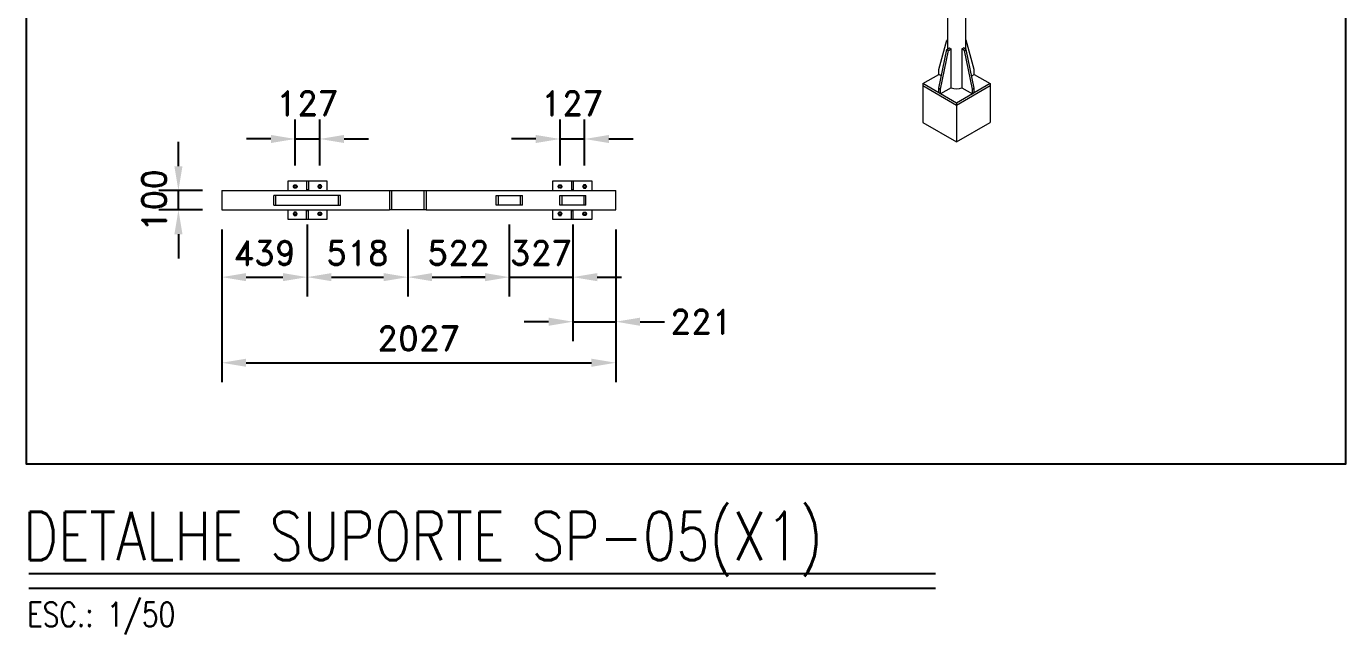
# Model space of a CAD drawing. Header units: millimetres. Extents: x -312439 to 477422, y -331570 to 212570.
# Drawn here: x 470636 to 477422, y 52247 to 55375 of the extents above; entities that cross this region are included whole.
import ezdxf
from ezdxf.enums import TextEntityAlignment as Align

# ---------------------------------------------------------------- set-up
doc = ezdxf.new("R2010")
doc.units = ezdxf.units.MM
for name, color, linetype in [('1', 7, 'Continuous'), ('2', 2, 'Continuous'), ('4', 4, 'Continuous')]:
    doc.layers.add(name, color=color, linetype=linetype)
doc.styles.add('ROMAND', font='ROMAND.SHX')
doc.styles.add('ROMANS', font='romans.shx', dxfattribs={"height": 187.5})
doc.dimstyles.new('1-50 (MILIMETRO)', dxfattribs={"dimscale": 0, "dimtxt": 125, "dimasz": 125, "dimexe": 100, "dimexo": 100, "dimgap": 50, "dimtad": 0, "dimdec": 0, "dimzin": 0, "dimdsep": 46, "dimtxsty": 'ROMAND', "dimcen": -390, "dimclrd": 1, "dimclre": 1, "dimclrt": 3, "dimadec": 0, "dimazin": 0, "dimtfac": 1, "dimtdec": 0, "dimtix": 1, "dimtmove": 2, "dimatfit": 2, "dimfxl": 1, "dimtvp": 1, "dimtolj": 1, "dimtzin": 0, "dimarcsym": 0})

# ---------------------------------------------------------------- blocks, each defined once
blk = doc.blocks.new('*D370')
at = {"color": 1, "lineweight": -2, "transparency": 16777216}
for p, q in [((471641.2, 54331.2), (471641.2, 53985.4)), ((472080.1, 54356.2), (472080.1, 53985.4)), ((471766.2, 54085.4), (471955.1, 54085.4))]:
    blk.add_line(p, q, dxfattribs=at)
at = {"color": 1, "transparency": 16777216}
for points in [[(471766.2, 54106.2), (471766.2, 54064.5), (471641.2, 54085.4)], [(471955.1, 54106.2), (471955.1, 54064.5), (472080.1, 54085.4)]]:
    blk.add_solid(points, dxfattribs=at)
at = {"layer": 'Defpoints', "color": 0, "transparency": 16777216}
for p in [(471641.2, 54431.2), (472080.1, 54456.2), (472080.1, 54085.4)]:
    blk.add_point(p, dxfattribs=at)
at = {"color": 3, "transparency": 16777216, "insert": (471860.7, 54210.4), "char_height": 125, "attachment_point": 5, "style": 'ROMAND'}
blk.add_mtext('\\A1;439', dxfattribs=at)
blk = doc.blocks.new('*D371')
at = {"color": 1, "lineweight": -2, "transparency": 16777216}
for p, q in [((472080.1, 54356.2), (472080.1, 53985.4)), ((472598, 54331.2), (472598, 53985.4)), ((472205.1, 54085.4), (472473, 54085.4))]:
    blk.add_line(p, q, dxfattribs=at)
at = {"color": 1, "transparency": 16777216}
for points in [[(472205.1, 54106.2), (472205.1, 54064.5), (472080.1, 54085.4)], [(472473, 54106.2), (472473, 54064.5), (472598, 54085.4)]]:
    blk.add_solid(points, dxfattribs=at)
at = {"layer": 'Defpoints', "color": 0, "transparency": 16777216}
for p in [(472080.1, 54456.2), (472598, 54431.2), (472598, 54085.4)]:
    blk.add_point(p, dxfattribs=at)
at = {"color": 3, "transparency": 16777216, "insert": (472339.1, 54210.4), "char_height": 125, "attachment_point": 5, "style": 'ROMAND'}
blk.add_mtext('\\A1;518', dxfattribs=at)
blk = doc.blocks.new('*D372')
at = {"color": 1, "lineweight": -2, "transparency": 16777216}
for p, q in [((472598, 54331.2), (472598, 53985.4)), ((473120.1, 54356.2), (473120.1, 53985.4)), ((472723, 54085.4), (472995.1, 54085.4))]:
    blk.add_line(p, q, dxfattribs=at)
at = {"color": 1, "transparency": 16777216}
for points in [[(472723, 54106.2), (472723, 54064.5), (472598, 54085.4)], [(472995.1, 54106.2), (472995.1, 54064.5), (473120.1, 54085.4)]]:
    blk.add_solid(points, dxfattribs=at)
at = {"layer": 'Defpoints', "color": 0, "transparency": 16777216}
for p in [(472598, 54431.2), (473120.1, 54456.2), (473120.1, 54085.4)]:
    blk.add_point(p, dxfattribs=at)
at = {"color": 3, "transparency": 16777216, "insert": (472859, 54210.4), "char_height": 125, "attachment_point": 5, "style": 'ROMAND'}
blk.add_mtext('\\A1;522', dxfattribs=at)
blk = doc.blocks.new('*D373')
at = {"color": 1, "lineweight": -2, "transparency": 16777216}
for p, q in [((473447.1, 54356.2), (473447.1, 53985.4)), ((472995.1, 54085.4), (472870.1, 54085.4)), ((473120.1, 54085.4), (473447.1, 54085.4)), ((473572.1, 54085.4), (473697.1, 54085.4))]:
    blk.add_line(p, q, dxfattribs=at)
at = {"color": 1, "transparency": 16777216}
for points in [[(472995.1, 54106.2), (472995.1, 54064.5), (473120.1, 54085.4)], [(473572.1, 54106.2), (473572.1, 54064.5), (473447.1, 54085.4)]]:
    blk.add_solid(points, dxfattribs=at)
at = {"layer": 'Defpoints', "color": 0, "transparency": 16777216}
for p in [(473447.1, 54456.2), (473120.1, 54085.4), (473447.1, 54085.4)]:
    blk.add_point(p, dxfattribs=at)
at = {"color": 3, "transparency": 16777216, "insert": (473283.6, 54210.4), "char_height": 125, "attachment_point": 5, "style": 'ROMAND'}
blk.add_mtext('\\A1;327', dxfattribs=at)
blk = doc.blocks.new('*D374')
at = {"color": 1, "lineweight": -2, "transparency": 16777216}
for p, q in [((473447.1, 54356.2), (473447.1, 53756.2)), ((473667.8, 54331.2), (473667.8, 53756.2)), ((473322.1, 53856.2), (473197.1, 53856.2)), ((473447.1, 53856.2), (473667.8, 53856.2)), ((473792.8, 53856.2), (473917.8, 53856.2))]:
    blk.add_line(p, q, dxfattribs=at)
at = {"color": 1, "transparency": 16777216}
for points in [[(473322.1, 53877), (473322.1, 53835.3), (473447.1, 53856.2)], [(473792.8, 53877), (473792.8, 53835.3), (473667.8, 53856.2)]]:
    blk.add_solid(points, dxfattribs=at)
at = {"layer": 'Defpoints', "color": 0, "transparency": 16777216}
for p in [(473447.1, 54456.2), (473667.8, 54431.2), (473667.8, 53856.2)]:
    blk.add_point(p, dxfattribs=at)
at = {"color": 3, "transparency": 16777216, "insert": (474108, 53856.2), "char_height": 125, "attachment_point": 5, "style": 'ROMAND'}
blk.add_mtext('\\A1;221', dxfattribs=at)
blk = doc.blocks.new('*D295')
at = {"color": 1, "lineweight": -2, "transparency": 16777216}
for p, q in [((471641.2, 54331.2), (471641.2, 53545.1)), ((473667.8, 54331.2), (473667.8, 53545.1)), ((471766.2, 53645.1), (473542.8, 53645.1))]:
    blk.add_line(p, q, dxfattribs=at)
at = {"color": 1, "transparency": 16777216}
for points in [[(471766.2, 53665.9), (471766.2, 53624.3), (471641.2, 53645.1)], [(473542.8, 53665.9), (473542.8, 53624.3), (473667.8, 53645.1)]]:
    blk.add_solid(points, dxfattribs=at)
at = {"layer": 'Defpoints', "color": 0, "transparency": 16777216}
for p in [(471641.2, 54431.2), (473667.8, 54431.2), (473667.8, 53645.1)]:
    blk.add_point(p, dxfattribs=at)
at = {"color": 3, "transparency": 16777216, "insert": (472654.5, 53770.1), "char_height": 125, "attachment_point": 5, "style": 'ROMAND'}
blk.add_mtext('\\A1;2027', dxfattribs=at)
blk = doc.blocks.new('*D375')
at = {"color": 1, "lineweight": -2, "transparency": 16777216}
for p, q in [((471417.9, 54656.2), (471417.9, 54781.2)), ((471541.2, 54531.2), (471317.9, 54531.2)), ((471417.9, 54431.2), (471417.9, 54531.2)), ((471541.2, 54431.2), (471317.9, 54431.2)), ((471417.9, 54306.2), (471417.9, 54181.2))]:
    blk.add_line(p, q, dxfattribs=at)
at = {"color": 1, "transparency": 16777216}
for points in [[(471397.1, 54656.2), (471438.8, 54656.2), (471417.9, 54531.2)], [(471397.1, 54306.2), (471438.8, 54306.2), (471417.9, 54431.2)]]:
    blk.add_solid(points, dxfattribs=at)
at = {"layer": 'Defpoints', "color": 0, "transparency": 16777216}
for p in [(471417.9, 54531.2), (471641.2, 54531.2), (471641.2, 54431.2)]:
    blk.add_point(p, dxfattribs=at)
at = {"color": 3, "transparency": 16777216, "insert": (471292.9, 54481.2), "char_height": 125, "attachment_point": 5, "rotation": 90, "style": 'ROMAND'}
blk.add_mtext('\\A1;100', dxfattribs=at)
blk = doc.blocks.new('*D376')
at = {"color": 1, "lineweight": -2, "transparency": 16777216}
for p, q in [((472018.6, 54660.3), (472018.6, 54896.1)), ((472145.4, 54660.3), (472145.4, 54896.1)), ((471893.6, 54796.1), (471768.6, 54796.1)), ((472018.6, 54796.1), (472145.4, 54796.1)), ((472270.4, 54796.1), (472395.4, 54796.1))]:
    blk.add_line(p, q, dxfattribs=at)
at = {"color": 1, "transparency": 16777216}
for points in [[(471893.6, 54816.9), (471893.6, 54775.2), (472018.6, 54796.1)], [(472270.4, 54816.9), (472270.4, 54775.2), (472145.4, 54796.1)]]:
    blk.add_solid(points, dxfattribs=at)
at = {"layer": 'Defpoints', "color": 0, "transparency": 16777216}
for p in [(472145.4, 54796.1), (472018.6, 54560.3), (472145.4, 54560.3)]:
    blk.add_point(p, dxfattribs=at)
at = {"color": 3, "transparency": 16777216, "insert": (472082, 54980.1), "char_height": 125, "attachment_point": 5, "style": 'ROMAND'}
blk.add_mtext('\\A1;127', dxfattribs=at)
blk = doc.blocks.new('*D377')
at = {"color": 1, "lineweight": -2, "transparency": 16777216}
for p, q in [((473380.8, 54660.3), (473380.8, 54896.1)), ((473507.6, 54660.3), (473507.6, 54896.1)), ((473255.8, 54796.1), (473130.8, 54796.1)), ((473380.8, 54796.1), (473507.6, 54796.1)), ((473632.6, 54796.1), (473757.6, 54796.1))]:
    blk.add_line(p, q, dxfattribs=at)
at = {"color": 1, "transparency": 16777216}
for points in [[(473255.8, 54816.9), (473255.8, 54775.2), (473380.8, 54796.1)], [(473632.6, 54816.9), (473632.6, 54775.2), (473507.6, 54796.1)]]:
    blk.add_solid(points, dxfattribs=at)
at = {"layer": 'Defpoints', "color": 0, "transparency": 16777216}
for p in [(473507.6, 54796.1), (473380.8, 54560.3), (473507.6, 54560.3)]:
    blk.add_point(p, dxfattribs=at)
at = {"color": 3, "transparency": 16777216, "insert": (473444.2, 54980.1), "char_height": 125, "attachment_point": 5, "style": 'ROMAND'}
blk.add_mtext('\\A1;127', dxfattribs=at)

msp = doc.modelspace()

# ---------------------------------------------------------------- linework, layer by layer
at = {"color": 3, "linetype": 'Continuous', "lineweight": 0, "extrusion": (1.66533e-16, 0.816497, 0.57735)}
for p, q in [((475374.6, 56879.314), (475374.6, 55259.154)), ((475466.456, 56932.347), (475466.456, 55259.154)), ((475329.595, 55153.17), (475370.731, 55304.42)), ((475329.595, 55058.17), (475370.731, 55256.92)), ((475338.255, 55053.17), (475379.391, 55251.92)), ((475374.6, 55306.654), (475370.731, 55304.42)), ((475370.731, 55304.42), (475374.6, 55302.187)), ((475370.731, 55256.92), (475384.012, 55264.588)), ((475370.731, 55256.92), (475379.391, 55251.92)), ((475379.391, 55251.92), (475392.672, 55259.588)), ((475392.672, 55059.588), (475392.672, 55259.588)), ((475461.664, 55251.92), (475448.384, 55259.588)), ((475448.384, 55259.588), (475448.384, 55059.588)), ((475470.324, 55256.92), (475457.044, 55264.588)), ((475461.664, 55251.92), (475470.324, 55256.92)), ((475502.8, 55053.17), (475461.664, 55251.92)), ((475470.324, 55304.42), (475466.456, 55306.654)), ((475470.324, 55304.42), (475466.456, 55302.187)), ((475511.46, 55153.17), (475470.324, 55304.42)), ((475511.46, 55058.17), (475470.324, 55256.92)), ((475247.323, 55080.67), (475329.595, 55128.17)), ((475329.595, 55128.17), (475329.595, 55153.17)), ((475342.537, 55120.698), (475329.595, 55128.17)), ((475498.519, 55120.698), (475511.46, 55128.17)), ((475511.46, 55128.17), (475511.46, 55153.17)), ((475511.46, 55128.17), (475593.733, 55080.67)), ((475247.323, 55080.67), (475247.323, 54880.67)), ((475420.528, 54980.67), (475247.323, 55080.67)), ((475247.323, 55070.67), (475420.528, 54970.67)), ((475329.595, 55058.17), (475338.255, 55053.17)), ((475329.595, 55033.17), (475329.595, 55058.17)), ((475392.672, 55059.588), (475338.255, 55028.17)), ((475338.255, 55028.17), (475338.255, 55053.17)), ((475593.733, 55080.67), (475420.528, 54980.67)), ((475420.528, 54970.67), (475593.733, 55070.67)), ((475448.384, 55059.588), (475502.8, 55028.17)), ((475502.8, 55053.17), (475511.46, 55058.17)), ((475502.8, 55028.17), (475502.8, 55053.17)), ((475511.46, 55033.17), (475511.46, 55058.17)), ((475593.733, 55080.67), (475593.733, 54880.67)), ((475420.528, 54980.67), (475420.528, 54780.67)), ((475247.323, 54880.67), (475420.528, 54780.67)), ((475420.528, 54780.67), (475593.733, 54880.67))]:
    msp.add_line(p, q, dxfattribs=at)
at = {"color": 3, "linetype": 'Continuous', "lineweight": 0}
for p, q in [((471981.963, 54531.207), (471981.963, 54581.207)), ((471981.963, 54581.207), (472181.963, 54581.207)), ((472076.963, 54581.207), (472076.963, 54531.207)), ((472086.963, 54581.207), (472086.963, 54531.207)), ((472181.963, 54581.207), (472181.963, 54531.207)), ((473344.194, 54531.207), (473344.194, 54581.207)), ((473344.194, 54581.207), (473544.194, 54581.207)), ((473439.194, 54581.207), (473439.194, 54531.207)), ((473449.194, 54581.207), (473449.194, 54531.207)), ((473544.194, 54581.207), (473544.194, 54531.207)), ((471641.211, 54531.207), (471641.211, 54431.207)), ((471641.211, 54531.207), (472503.849, 54531.207)), ((472252.04, 54506.207), (471908.24, 54506.207)), ((471908.24, 54456.207), (471908.24, 54506.207)), ((471918.24, 54456.207), (471918.24, 54506.207)), ((472086.963, 54533.707), (472076.963, 54533.707)), ((472242.04, 54456.207), (472242.04, 54506.207)), ((472252.04, 54456.207), (472252.04, 54506.207)), ((472503.849, 54531.207), (472503.849, 54431.207)), ((472503.849, 54531.207), (473667.794, 54531.207)), ((472513.849, 54531.207), (472513.849, 54431.207)), ((472682.149, 54431.207), (472682.149, 54531.207)), ((472692.149, 54531.207), (472692.149, 54431.207)), ((473052.94, 54506.207), (473187.24, 54506.207)), ((473052.94, 54456.207), (473052.94, 54506.207)), ((473062.94, 54506.207), (473062.94, 54456.207)), ((473177.24, 54456.207), (473177.24, 54506.207)), ((473187.24, 54456.207), (473187.24, 54506.207)), ((473379.982, 54506.207), (473514.282, 54506.207)), ((473379.982, 54456.207), (473379.982, 54506.207)), ((473389.982, 54506.207), (473389.982, 54456.207)), ((473449.194, 54533.707), (473439.194, 54533.707)), ((473504.282, 54456.207), (473504.282, 54506.207)), ((473514.282, 54456.207), (473514.282, 54506.207)), ((473667.794, 54431.207), (473667.794, 54531.207)), ((471641.211, 54431.207), (472503.849, 54431.207)), ((471908.24, 54456.207), (472252.04, 54456.207)), ((471918.24, 54456.207), (472242.04, 54456.207)), ((471981.963, 54381.207), (471981.963, 54431.207)), ((472076.963, 54381.207), (472076.963, 54431.207)), ((472076.963, 54428.707), (472086.963, 54428.707)), ((472086.963, 54381.207), (472086.963, 54431.207)), ((472181.963, 54431.207), (472181.963, 54381.207)), ((472692.149, 54431.207), (472503.849, 54431.207)), ((472682.149, 54431.207), (472513.849, 54431.207)), ((472692.149, 54431.207), (473667.794, 54431.207)), ((473187.24, 54456.207), (473052.94, 54456.207)), ((473177.24, 54456.207), (473062.94, 54456.207)), ((473344.194, 54381.207), (473344.194, 54431.207)), ((473514.282, 54456.207), (473379.982, 54456.207)), ((473504.282, 54456.207), (473389.982, 54456.207)), ((473439.194, 54381.207), (473439.194, 54431.207)), ((473439.194, 54428.707), (473449.194, 54428.707)), ((473449.194, 54381.207), (473449.194, 54431.207)), ((473544.194, 54431.207), (473544.194, 54381.207)), ((472181.963, 54381.207), (471981.963, 54381.207)), ((473544.194, 54381.207), (473344.194, 54381.207))]:
    msp.add_line(p, q, dxfattribs=at)
msp.add_lwpolyline([(470635.76, 59478.309), (477422.154, 59478.309), (477422.154, 53122.769), (470635.76, 53122.769)], close=True)
for centre, radius in [((472018.567, 54551.62), 8.699), ((472018.567, 54551.62), 5.444), ((472145.359, 54551.62), 8.699), ((472145.359, 54551.62), 5.444), ((473380.798, 54551.62), 8.699), ((473380.798, 54551.62), 5.444), ((473507.59, 54551.62), 8.699), ((473507.59, 54551.62), 5.444), ((472018.567, 54410.794), 8.699), ((472018.567, 54410.794), 5.444), ((472145.359, 54410.794), 8.699), ((472145.359, 54410.794), 5.444), ((473380.798, 54410.794), 8.699), ((473380.798, 54410.794), 5.444), ((473507.59, 54410.794), 8.699), ((473507.59, 54410.794), 5.444)]:
    msp.add_circle(centre, radius, dxfattribs=at)
msp.add_arc((472145.359, 54551.62), 8.699, 30, 90, dxfattribs=at)
for centre, major_axis, start_param, end_param in [((475420.528, 55280.67), (45.928, 0), 3.79325923, 4.06072241), ((475420.528, 55280.67), (-45.928, 0), 2.2224629, 2.48992608), ((475420.528, 55080.67), (45.928, 0), 4.06072241, 5.36405555)]:
    msp.add_ellipse(centre, major_axis=major_axis, ratio=0.57735027, start_param=start_param, end_param=end_param, dxfattribs=at)
for points in [[(472008.522, 54551.62), (472009.868, 54553.951), (472011.034, 54555.969)], [(472011.034, 54547.27), (472009.868, 54549.289), (472008.522, 54551.62)], [(472011.034, 54555.969), (472012.199, 54557.988), (472013.545, 54560.319)], [(472013.545, 54542.921), (472012.199, 54545.252), (472011.034, 54547.27)], [(472013.545, 54560.319), (472016.236, 54560.319), (472018.567, 54560.319)], [(472018.567, 54542.921), (472016.236, 54542.921), (472013.545, 54542.921)], [(472018.567, 54560.319), (472020.898, 54560.319), (472023.59, 54560.319)], [(472023.59, 54542.921), (472020.898, 54542.921), (472018.567, 54542.921)], [(472023.59, 54560.319), (472024.936, 54557.988), (472026.101, 54555.969)], [(472026.101, 54547.27), (472024.936, 54545.252), (472023.59, 54542.921)], [(472026.101, 54555.969), (472027.267, 54553.951), (472028.612, 54551.62)], [(472028.612, 54551.62), (472027.267, 54549.289), (472026.101, 54547.27)], [(472137.825, 54555.969), (472136.66, 54553.951), (472135.314, 54551.62)], [(472135.314, 54551.62), (472136.66, 54549.289), (472137.825, 54547.27)], [(472140.336, 54560.319), (472138.991, 54557.988), (472137.825, 54555.969)], [(472137.825, 54547.27), (472138.991, 54545.252), (472140.336, 54542.921)], [(472145.359, 54560.319), (472143.028, 54560.319), (472140.336, 54560.319)], [(472140.336, 54542.921), (472143.028, 54542.921), (472145.359, 54542.921)], [(472150.381, 54560.319), (472147.69, 54560.319), (472145.359, 54560.319)], [(472145.359, 54542.921), (472147.69, 54542.921), (472150.381, 54542.921)], [(472152.893, 54555.969), (472151.727, 54557.988), (472150.381, 54560.319)], [(472150.381, 54542.921), (472151.727, 54545.252), (472152.893, 54547.27)], [(472155.404, 54551.62), (472154.058, 54553.951), (472152.893, 54555.969)], [(472152.893, 54547.27), (472154.058, 54549.289), (472155.404, 54551.62)], [(473370.753, 54551.62), (473372.099, 54553.951), (473373.265, 54555.969)], [(473373.265, 54547.27), (473372.099, 54549.289), (473370.753, 54551.62)], [(473373.265, 54555.969), (473374.43, 54557.988), (473375.776, 54560.319)], [(473375.776, 54542.921), (473374.43, 54545.252), (473373.265, 54547.27)], [(473375.776, 54560.319), (473378.467, 54560.319), (473380.798, 54560.319)], [(473380.798, 54560.319), (473383.129, 54560.319), (473385.821, 54560.319)], [(473385.821, 54560.319), (473387.167, 54557.988), (473388.332, 54555.969)], [(473388.332, 54547.27), (473387.167, 54545.252), (473385.821, 54542.921)], [(473388.332, 54555.969), (473389.498, 54553.951), (473390.843, 54551.62)], [(473390.843, 54551.62), (473389.498, 54549.289), (473388.332, 54547.27)], [(473500.056, 54555.969), (473498.891, 54553.951), (473497.545, 54551.62)], [(473497.545, 54551.62), (473498.891, 54549.289), (473500.056, 54547.27)], [(473502.567, 54560.319), (473501.222, 54557.988), (473500.056, 54555.969)], [(473500.056, 54547.27), (473501.222, 54545.252), (473502.567, 54542.921)], [(473507.59, 54560.319), (473505.259, 54560.319), (473502.567, 54560.319)], [(473502.567, 54542.921), (473505.259, 54542.921), (473507.59, 54542.921)], [(473512.612, 54560.319), (473509.921, 54560.319), (473507.59, 54560.319)], [(473507.59, 54542.921), (473509.921, 54542.921), (473512.612, 54542.921)], [(473515.124, 54555.969), (473513.958, 54557.988), (473512.612, 54560.319)], [(473512.612, 54542.921), (473513.958, 54545.252), (473515.124, 54547.27)], [(473517.635, 54551.62), (473516.289, 54553.951), (473515.124, 54555.969)], [(473515.124, 54547.27), (473516.289, 54549.289), (473517.635, 54551.62)], [(472011.034, 54415.144), (472009.868, 54413.125), (472008.522, 54410.794)], [(472008.522, 54410.794), (472009.868, 54408.463), (472011.034, 54406.445)], [(472013.545, 54419.494), (472012.199, 54417.163), (472011.034, 54415.144)], [(472011.034, 54406.445), (472012.199, 54404.426), (472013.545, 54402.095)], [(472018.567, 54419.494), (472016.236, 54419.494), (472013.545, 54419.494)], [(472013.545, 54402.095), (472016.236, 54402.095), (472018.567, 54402.095)], [(472023.59, 54419.494), (472020.898, 54419.494), (472018.567, 54419.494)], [(472018.567, 54402.095), (472020.898, 54402.095), (472023.59, 54402.095)], [(472026.101, 54415.144), (472024.936, 54417.163), (472023.59, 54419.494)], [(472023.59, 54402.095), (472024.936, 54404.426), (472026.101, 54406.445)], [(472028.612, 54410.794), (472027.267, 54413.125), (472026.101, 54415.144)], [(472026.101, 54406.445), (472027.267, 54408.463), (472028.612, 54410.794)], [(472135.314, 54410.794), (472136.66, 54413.125), (472137.825, 54415.144)], [(472137.825, 54406.445), (472136.66, 54408.463), (472135.314, 54410.794)], [(472137.825, 54415.144), (472138.991, 54417.163), (472140.336, 54419.494)], [(472140.336, 54402.095), (472138.991, 54404.426), (472137.825, 54406.445)], [(472140.336, 54419.494), (472143.028, 54419.494), (472145.359, 54419.494)], [(472145.359, 54402.095), (472143.028, 54402.095), (472140.336, 54402.095)], [(472145.359, 54419.494), (472147.69, 54419.494), (472150.381, 54419.494)], [(472150.381, 54402.095), (472147.69, 54402.095), (472145.359, 54402.095)], [(472150.381, 54419.494), (472151.727, 54417.163), (472152.893, 54415.144)], [(472152.893, 54406.445), (472151.727, 54404.426), (472150.381, 54402.095)], [(472152.893, 54415.144), (472154.058, 54413.125), (472155.404, 54410.794)], [(472155.404, 54410.794), (472154.058, 54408.463), (472152.893, 54406.445)], [(473373.265, 54415.144), (473372.099, 54413.125), (473370.753, 54410.794)], [(473370.753, 54410.794), (473372.099, 54408.463), (473373.265, 54406.445)], [(473375.776, 54419.494), (473374.43, 54417.163), (473373.265, 54415.144)], [(473373.265, 54406.445), (473374.43, 54404.426), (473375.776, 54402.095)], [(473380.798, 54419.494), (473378.467, 54419.494), (473375.776, 54419.494)], [(473375.776, 54402.095), (473378.467, 54402.095), (473380.798, 54402.095)], [(473385.821, 54419.494), (473383.129, 54419.494), (473380.798, 54419.494)], [(473380.798, 54402.095), (473383.129, 54402.095), (473385.821, 54402.095)], [(473388.332, 54415.144), (473387.167, 54417.163), (473385.821, 54419.494)], [(473385.821, 54402.095), (473387.167, 54404.426), (473388.332, 54406.445)], [(473390.843, 54410.794), (473389.498, 54413.125), (473388.332, 54415.144)], [(473388.332, 54406.445), (473389.498, 54408.463), (473390.843, 54410.794)], [(473497.545, 54410.794), (473498.891, 54413.125), (473500.056, 54415.144)], [(473500.056, 54406.445), (473498.891, 54408.463), (473497.545, 54410.794)], [(473500.056, 54415.144), (473501.222, 54417.163), (473502.567, 54419.494)], [(473502.567, 54402.095), (473501.222, 54404.426), (473500.056, 54406.445)], [(473502.567, 54419.494), (473505.259, 54419.494), (473507.59, 54419.494)], [(473507.59, 54402.095), (473505.259, 54402.095), (473502.567, 54402.095)], [(473507.59, 54419.494), (473509.921, 54419.494), (473512.612, 54419.494)], [(473512.612, 54402.095), (473509.921, 54402.095), (473507.59, 54402.095)], [(473512.612, 54419.494), (473513.958, 54417.163), (473515.124, 54415.144)], [(473515.124, 54406.445), (473513.958, 54404.426), (473512.612, 54402.095)], [(473515.124, 54415.144), (473516.289, 54413.125), (473517.635, 54410.794)], [(473517.635, 54410.794), (473516.289, 54408.463), (473515.124, 54406.445)]]:
    msp.add_rational_spline(points, [1, 1.0379548493, 1], degree=2, dxfattribs=at)
at = {"layer": '1', "color": 1}
msp.add_line((470648.938, 52485.244), (475312.365, 52485.244), dxfattribs=at)
at = {"layer": '2', "color": 2}
msp.add_line((470648.938, 52560.244), (475312.365, 52560.244), dxfattribs=at)

# ---------------------------------------------------------------- texts
at = {"layer": '2', "color": 2, "style": 'ROMANS', "width": 0.8}
msp.add_text('DETALHE SUPORTE SP-05(X1)', height=250, dxfattribs=at).set_placement((470618.424, 52753.945), align=Align.MIDDLE_LEFT)
at = {"layer": '4', "color": 4, "style": 'ROMANS', "width": 0.8}
msp.add_text('ESC.: 1/50', height=125, dxfattribs=at).set_placement((470638.938, 52350.887), align=Align.MIDDLE_LEFT)

# ---------------------------------------------------------------- dimensions: what is measured, and where the dimension line sits
for base, p1, p2, picture, middle in [((472145.359, 54796.065), (472018.567, 54560.319), (472145.359, 54560.319), '*D376', (472081.963, 54980.102)), ((473507.59, 54796.065), (473380.798, 54560.319), (473507.59, 54560.319), '*D377', (473444.194, 54980.102)), ((473667.794, 53856.156), (473447.132, 54456.207), (473667.794, 54431.207), '*D374', (474108.043, 53856.156))]:
    dim = msp.add_linear_dim(base=base, p1=p1, p2=p2, dimstyle='1-50 (MILIMETRO)', override={"dimscale": 1})
    dim.commit()
    dim.dimension.update_dxf_attribs({"geometry": picture, "text_midpoint": middle, "dimtype": 160})
dim = msp.add_linear_dim(base=(471417.93, 54531.207), p1=(471641.211, 54431.207), p2=(471641.211, 54531.207), angle=90, dimstyle='1-50 (MILIMETRO)', override={"dimscale": 1})
dim.commit()
dim.dimension.update_dxf_attribs({"geometry": '*D375', "text_midpoint": (471292.93, 54481.207)})
for base, p1, p2, picture, middle in [((472080.14, 54085.374), (471641.211, 54431.207), (472080.14, 54456.207), '*D370', (471860.675, 54210.374)), ((473667.794, 53645.115), (471641.211, 54431.207), (473667.794, 54431.207), '*D295', (472654.503, 53770.115)), ((472597.999, 54085.374), (472080.14, 54456.207), (472597.999, 54431.207), '*D371', (472339.069, 54210.374)), ((473120.09, 54085.374), (472597.999, 54431.207), (473120.09, 54456.207), '*D372', (472859.044, 54210.374)), ((473447.132, 54085.374), (473120.09, 54085.374), (473447.132, 54456.207), '*D373', (473283.611, 54210.374))]:
    dim = msp.add_linear_dim(base=base, p1=p1, p2=p2, dimstyle='1-50 (MILIMETRO)', override={"dimscale": 1})
    dim.commit()
    dim.dimension.update_dxf_attribs({"geometry": picture, "text_midpoint": middle})

doc.saveas('drawing.dxf')
